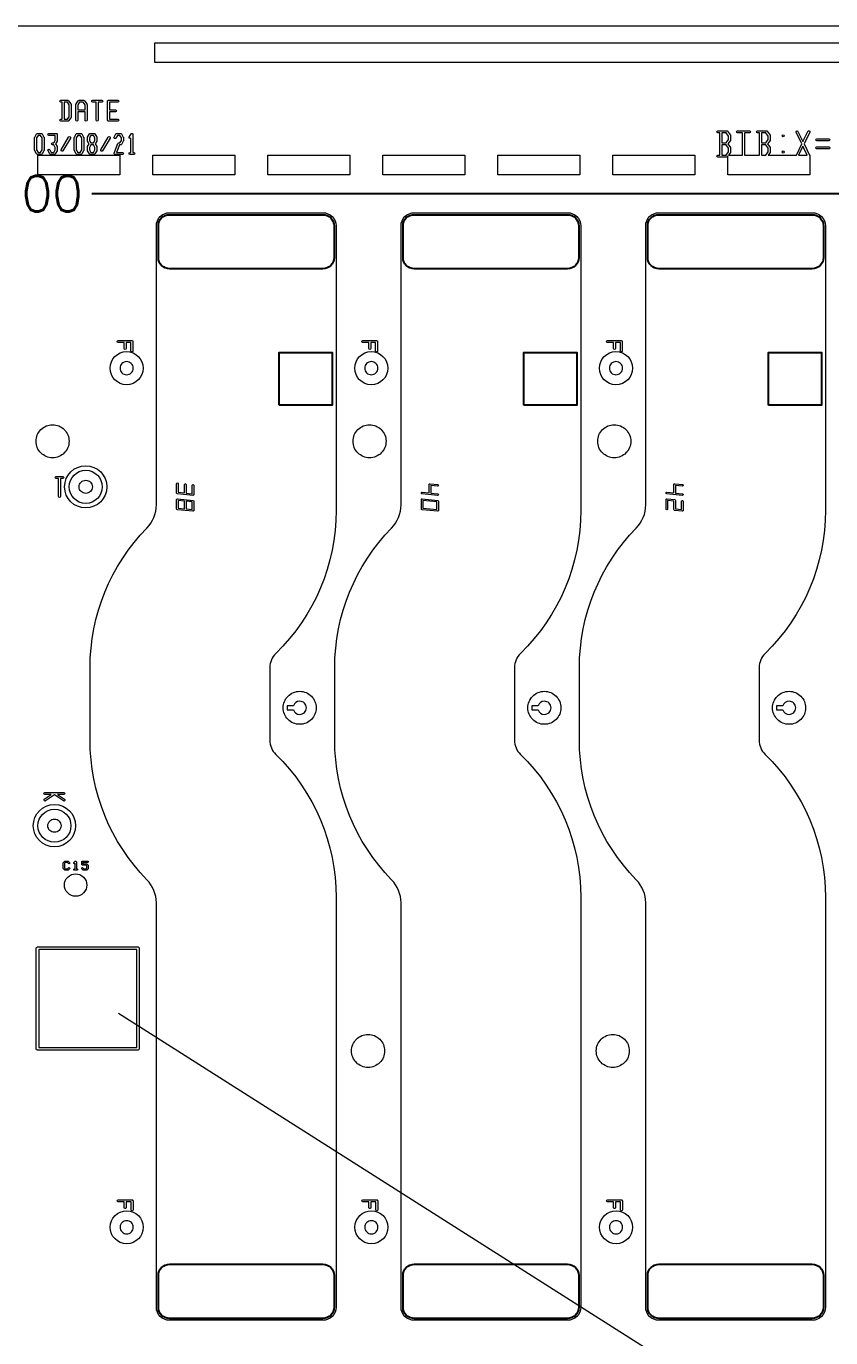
# Model space of a CAD drawing. Extents: x 2864 to 3941, y 2420 to 3182.
# Drawn here: x 3143.3 to 3204.2, y 2939.3 to 3038.5 of the extents above; entities that cross this region are included whole.
import ezdxf

# ---------------------------------------------------------------- set-up
doc = ezdxf.new("R2010")
doc.units = 0
doc.layers.get('0').update_dxf_attribs({"lineweight": 0})
doc.layers.get('Defpoints').update_dxf_attribs({"lineweight": 0})
doc.layers.add('barcodea-t_layer0', color=1, linetype='Continuous')
doc.layers.add('susa-t_layer1', color=2, linetype='Continuous')
doc.layers.add('備註', color=1, linetype='Continuous', lineweight=0)
doc.layers.add('尺寸線', color=3, linetype='Continuous', lineweight=0)
doc.styles.get("Standard").update_dxf_attribs({"font": 'SIMPLEX.SHX', "height": 2.7})
doc.dimstyles.get("Standard").update_dxf_attribs({"dimtxt": 6, "dimasz": 0.18, "dimexe": 0.18, "dimexo": 0.0625, "dimgap": 0.09, "dimtad": 0, "dimtih": 1, "dimtoh": 1, "dimdec": 4, "dimzin": 0, "dimdsep": 46, "dimtxsty": 'Standard', "dimcen": 0.09, "dimadec": 0, "dimazin": 0, "dimtfac": 1, "dimtdec": 4, "dimtofl": 0, "dimtmove": 0, "dimatfit": 3, "dimfxl": 0, "dimtolj": 1, "dimtzin": 0, "dimarcsym": 0})

# ---------------------------------------------------------------- blocks, each defined once
blk = doc.blocks.new('*D21')
at = {"layer": 'Defpoints', "color": 0, "linetype": 'Continuous'}
for p in [(3248.922, 3025.862), (3028.902, 3012.658), (3248.922, 3012.658)]:
    blk.add_point(p, dxfattribs=at)
at = {"layer": '尺寸線', "color": 0, "linetype": 'Continuous', "lineweight": -2}
for p, q in [((3028.902, 3012.721), (3028.902, 3026.042)), ((3029.082, 3025.862), (3129.565, 3025.862)), ((3248.742, 3025.862), (3148.259, 3025.862)), ((3248.922, 3012.721), (3248.922, 3026.042))]:
    blk.add_line(p, q, dxfattribs=at)
at = {"layer": '尺寸線', "color": 0, "linetype": 'Continuous'}
for points in [[(3029.082, 3025.892), (3029.082, 3025.832), (3028.902, 3025.862)], [(3248.742, 3025.832), (3248.742, 3025.892), (3248.922, 3025.862)]]:
    blk.add_solid(points, dxfattribs=at)
at = {"layer": '尺寸線', "color": 0, "linetype": 'Continuous', "insert": (3138.912, 3025.862), "char_height": 2.7, "attachment_point": 5}
blk.add_mtext('\\A1;220.0200', dxfattribs=at)

msp = doc.modelspace()

# ---------------------------------------------------------------- linework, layer by layer
for p, q in [((3146.10903, 3031.3422), (3145.93519, 3031.3422)), ((3202.0664, 3029.45429), (3201.74079, 3028.78466)), ((3202.39201, 3028.78466), (3202.0664, 3029.45429)), ((3195.84329, 3028.63466), (3195.62017, 3028.63466)), ((3201.74079, 3028.78466), (3202.39201, 3028.78466)), ((3144.67591, 2980.03873), (3145.19784, 2980.39868))]:
    msp.add_line(p, q)
at = {"linetype": 'Continuous'}
for points in [[(3272.44397, 2667.78466), (3272.44397, 2699.54133, 0.044688), (3272.94397, 2699.94429), (3272.94397, 2705.12502, 0.044688), (3272.44397, 2705.52798), (3272.44397, 2761.78466), (3272.44397, 2847.54133, 0.044688), (3272.94397, 2847.94429), (3272.94397, 2853.12502, 0.044688), (3272.44397, 2853.52798), (3272.44397, 2939.28466), (3272.44397, 3022.54133, 0.044688), (3272.94397, 3022.94429), (3272.94397, 3028.12502, 0.044688), (3272.44397, 3028.52798), (3272.44397, 3033.28466, -0.414215), (3271.19397, 3034.53466, -0.414215), (3272.44397, 3035.78466), (3272.44397, 3038.53466), (3018.44397, 3038.53466)], [(3145.93519, 3031.3422, -1), (3145.93519, 3031.49219), (3146.03403, 3031.49219), (3146.03403, 3032.78259), (3145.93519, 3032.78259, -1), (3145.93519, 3032.93259), (3146.10903, 3032.93259), (3146.45671, 3032.93259, -0.241871), (3146.51768, 3032.90127), (3146.69107, 3032.66182, -0.159337), (3146.70555, 3032.61753), (3146.70555, 3031.65726, -0.159331), (3146.69107, 3031.61297), (3146.51768, 3031.37351, -0.241867), (3146.45671, 3031.3422), (3146.10903, 3031.3422)], [(3147.06019, 3031.41719), (3147.06019, 3032.13739), (3147.06019, 3032.61753, -0.159331), (3147.07466, 3032.66182), (3147.24806, 3032.90127, -0.241867), (3147.30903, 3032.93259), (3147.65671, 3032.93259, -0.241871), (3147.71768, 3032.90127), (3147.89107, 3032.66182, -0.159337), (3147.90555, 3032.61753), (3147.90555, 3032.13739)], [(3147.90555, 3032.13739), (3147.90555, 3031.41719, -1), (3147.75555, 3031.41719), (3147.75555, 3032.06239), (3147.21018, 3032.06239), (3147.21018, 3031.41719, -1), (3147.06019, 3031.41719)], [(3149.94936, 3028.939), (3150.22968, 3029.65714, -0.310671), (3150.30083, 3029.70606), (3150.39748, 3029.70606), (3150.5053, 3029.8902), (3150.5053, 3030.08854), (3150.39748, 3030.27267), (3150.20419, 3030.27267), (3150.08593, 3030.0707, -1), (3149.95441, 3030.1477), (3150.09475, 3030.38737, -0.267143), (3150.16073, 3030.42507), (3150.44094, 3030.42507, -0.267143), (3150.50692, 3030.38737), (3150.64726, 3030.1477, -0.13403), (3150.6577, 3030.10897), (3150.6577, 3029.86976, -0.13403), (3150.64726, 3029.83103), (3150.50692, 3029.59136, -0.267143), (3150.44094, 3029.55366), (3150.35289, 3029.55366), (3150.13172, 3028.98706)], [(3151.30083, 3028.83466), (3151.16051, 3028.83466, -1), (3151.16051, 3028.98706), (3151.22463, 3028.98706), (3151.22463, 3030.06805, -0.979801), (3151.09475, 3030.1477)], [(3151.09475, 3030.1477), (3151.23508, 3030.38737, -0.76611), (3151.37703, 3030.34864), (3151.37703, 3028.98706), (3151.44116, 3028.98706, -1), (3151.44116, 3028.83466), (3151.30083, 3028.83466)], [(3195.62017, 3028.63466, -1), (3195.62017, 3028.78706), (3195.76709, 3028.78706), (3195.76709, 3029.62854), (3195.76709, 3030.47002), (3195.62017, 3030.47002, -1), (3195.62017, 3030.62242), (3195.84329, 3030.62242), (3196.2893, 3030.62242, -0.240361), (3196.35107, 3030.59112), (3196.57419, 3030.28523, -0.159612), (3196.58882, 3030.24012), (3196.58882, 3029.93464, -0.159612), (3196.57419, 3029.88953), (3196.38383, 3029.62854), (3196.57419, 3029.36755, -0.159612), (3196.58882, 3029.32244), (3196.58882, 3029.01696, -0.159612), (3196.57419, 3028.97185), (3196.43766, 3028.78466)], [(3202.0664, 3029.80279), (3202.4441, 3030.57954, -1), (3202.58115, 3030.5129), (3202.15113, 3029.62854), (3202.56147, 3028.78466), (3202.59397, 3028.78466), (3202.59397, 3027.28466), (3196.39397, 3027.28466), (3196.39397, 3028.72477)], [(3196.43766, 3028.78466), (3197.4902, 3028.78466), (3197.4902, 3030.47002), (3197.12017, 3030.47002, -1), (3197.12017, 3030.62242), (3197.5664, 3030.62242), (3198.01262, 3030.62242, -1), (3198.01262, 3030.47002), (3197.6426, 3030.47002), (3197.6426, 3028.78466), (3198.6012, 3028.78466, -0.06311), (3198.62017, 3028.78706), (3198.76708, 3028.78706), (3198.76708, 3029.62854), (3198.76708, 3030.47002), (3198.62017, 3030.47002, -1), (3198.62017, 3030.62242), (3198.84329, 3030.62242), (3199.2893, 3030.62242, -0.240361), (3199.35107, 3030.59112), (3199.57419, 3030.28523, -0.159612), (3199.58882, 3030.24012), (3199.58882, 3029.93464, -0.159612), (3199.57419, 3029.88953), (3199.38382, 3029.62854), (3199.57419, 3029.36755, -0.159612), (3199.58882, 3029.32244), (3199.58882, 3029.01696, -0.159612), (3199.57419, 3028.97185), (3199.43765, 3028.78466)], [(3199.43765, 3028.78466), (3201.57133, 3028.78466), (3201.98167, 3029.62854), (3201.55164, 3030.5129, -1), (3201.6887, 3030.57954), (3202.0664, 3029.80279)], [(3150.13172, 3028.98706), (3150.5815, 3028.98706, -1), (3150.5815, 3028.83466), (3150.02017, 3028.83466, -0.529907), (3149.94936, 3028.939)], [(3196.39397, 3028.72477), (3196.35107, 3028.66595, -0.240361), (3196.2893, 3028.63466), (3195.84329, 3028.63466)], [(3145.19784, 2980.39868), (3144.71849, 2980.39868, -1), (3144.71849, 2980.54868), (3146.15889, 2980.54868, -1), (3146.15889, 2980.39868), (3145.67954, 2980.39868)], [(3145.67954, 2980.39868), (3146.20147, 2980.03873, -1), (3146.11631, 2979.91525), (3145.43869, 2980.38257), (3144.76107, 2979.91525, -1), (3144.67591, 2980.03873)], [(3147.00041, 2975.18712), (3146.98643, 2975.17314, -1), (3146.91572, 2975.24384)], [(3147.05041, 2974.6618), (3146.95107, 2974.6618, -1), (3146.95107, 2974.7618), (3147.00041, 2974.7618), (3147.00041, 2975.18712)], [(3146.91572, 2975.24384), (3147.0149, 2975.34303, -0.669786), (3147.10041, 2975.30783), (3147.10041, 2974.7618), (3147.14974, 2974.7618, -1), (3147.14974, 2974.6618), (3147.05041, 2974.6618)]]:
    msp.add_lwpolyline(points, format="xyb", dxfattribs=at)
for points in [[(3153.04848, 3035.78466), (3153.04848, 3037.28466), (3260.57149, 3037.28466), (3260.57149, 3035.78466)], [(3146.18403, 3031.49219), (3146.41842, 3031.49219), (3146.55555, 3031.68157), (3146.55555, 3032.59322), (3146.41842, 3032.78259), (3146.18403, 3032.78259)], [(3147.21018, 3032.21239), (3147.75555, 3032.21239), (3147.75555, 3032.59322), (3147.61842, 3032.78259), (3147.34731, 3032.78259), (3147.21018, 3032.59322)], [(3144.09637, 3029.17119), (3144.20419, 3028.98706), (3144.39748, 3028.98706), (3144.5053, 3029.17119), (3144.5053, 3030.08854), (3144.39748, 3030.27267), (3144.20419, 3030.27267), (3144.09637, 3030.08854)], [(3147.09637, 3029.17119), (3147.20419, 3028.98706), (3147.39748, 3028.98706), (3147.5053, 3029.17119), (3147.5053, 3030.08854), (3147.39748, 3030.27267), (3147.20419, 3030.27267), (3147.09637, 3030.08854)], [(3148.09637, 3029.8902), (3148.20419, 3029.70606), (3148.39748, 3029.70606), (3148.5053, 3029.8902), (3148.5053, 3030.08854), (3148.39748, 3030.27267), (3148.20419, 3030.27267), (3148.09637, 3030.08854)], [(3195.91948, 3029.70474), (3196.25077, 3029.70474), (3196.43642, 3029.95927), (3196.43642, 3030.21549), (3196.25077, 3030.47002), (3195.91948, 3030.47002)], [(3198.91949, 3029.70474), (3199.25077, 3029.70474), (3199.43642, 3029.95927), (3199.43642, 3030.21549), (3199.25077, 3030.47002), (3198.91949, 3030.47002)], [(3148.09637, 3029.17119), (3148.20419, 3028.98706), (3148.39748, 3028.98706), (3148.5053, 3029.17119), (3148.5053, 3029.36953), (3148.39748, 3029.55366), (3148.20419, 3029.55366), (3148.09637, 3029.36953)], [(3195.91948, 3028.78706), (3196.25077, 3028.78706), (3196.43642, 3029.04159), (3196.43642, 3029.29781), (3196.25077, 3029.55234), (3195.91948, 3029.55234)], [(3198.91949, 3028.78706), (3199.25077, 3028.78706), (3199.43642, 3029.04159), (3199.43642, 3029.29781), (3199.25077, 3029.55234), (3198.91949, 3029.55234)], [(3144.19397, 3027.28466), (3144.19397, 3028.78466), (3150.39397, 3028.78466), (3150.39397, 3027.28466)], [(3152.89397, 3027.28466), (3152.89397, 3028.78466), (3159.09397, 3028.78466), (3159.09397, 3027.28466)], [(3161.59397, 3027.28466), (3161.59397, 3028.78466), (3167.79397, 3028.78466), (3167.79397, 3027.28466)], [(3170.29397, 3027.28466), (3170.29397, 3028.78466), (3176.49397, 3028.78466), (3176.49397, 3027.28466)], [(3178.99397, 3027.28466), (3178.99397, 3028.78466), (3185.19397, 3028.78466), (3185.19397, 3027.28466)], [(3187.69397, 3027.28466), (3187.69397, 3028.78466), (3193.89397, 3028.78466), (3193.89397, 3027.28466)], [(3154.80783, 3002.06404), (3155.27705, 3002.01848), (3155.27705, 3002.59884), (3154.80783, 3002.6444)], [(3155.39705, 3002.00683), (3155.86627, 3001.96126), (3155.86627, 3002.54162), (3155.39705, 3002.58719)], [(3173.31783, 3002.06404), (3173.85285, 3002.01209), (3174.37627, 3001.96126), (3174.37627, 3002.54162), (3173.84125, 3002.59358), (3173.31783, 3002.6444)], [(3144.26282, 2961.25688), (3151.66282, 2961.25688), (3151.66282, 2968.65688), (3144.26282, 2968.65688)]]:
    msp.add_lwpolyline(points, close=True, dxfattribs=at)
for points in [[(3148.33518, 3032.78259, -1), (3148.33518, 3032.93259), (3148.68287, 3032.93259), (3149.03055, 3032.93259, -1), (3149.03055, 3032.78259), (3148.75787, 3032.78259), (3148.75787, 3031.41719, -1), (3148.60787, 3031.41719), (3148.60787, 3032.78259)], [(3149.46018, 3031.41719), (3149.46018, 3032.13739), (3149.46018, 3032.85759, -0.414241), (3149.53518, 3032.93259), (3150.23055, 3032.93259, -1), (3150.23055, 3032.78259), (3149.61019, 3032.78259), (3149.61019, 3032.21239), (3150.05671, 3032.21239, -1), (3150.05671, 3032.06239), (3149.61019, 3032.06239), (3149.61019, 3031.49219), (3150.23055, 3031.49219, -1), (3150.23055, 3031.3422), (3149.53518, 3031.3422, -0.414241)], [(3143.94397, 3029.15075), (3143.94397, 3030.10897, -0.13403), (3143.95442, 3030.1477), (3144.09475, 3030.38737, -0.267143), (3144.16073, 3030.42507), (3144.44094, 3030.42507, -0.267143), (3144.50692, 3030.38737), (3144.64726, 3030.1477, -0.13403), (3144.6577, 3030.10897), (3144.6577, 3029.15075, -0.13403), (3144.64726, 3029.11202), (3144.50692, 3028.87235, -0.267143), (3144.44094, 3028.83466), (3144.16073, 3028.83466, -0.267143), (3144.09475, 3028.87235), (3143.95442, 3029.11202, -0.13403)], [(3144.95442, 3029.11202, -1), (3145.08593, 3029.18903), (3145.20419, 3028.98706), (3145.39748, 3028.98706), (3145.5053, 3029.17119), (3145.5053, 3029.36953), (3145.39748, 3029.55366), (3145.30083, 3029.55366, -1), (3145.30083, 3029.70606), (3145.39748, 3029.70606), (3145.5053, 3029.8902), (3145.5053, 3030.27267), (3145.02017, 3030.27267, -1), (3145.02017, 3030.42507), (3145.5815, 3030.42507, -0.414239), (3145.6577, 3030.34887), (3145.6577, 3029.86976, -0.13403), (3145.64726, 3029.83103), (3145.52947, 3029.62987), (3145.64726, 3029.4287, -0.13403), (3145.6577, 3029.38997), (3145.6577, 3029.15075, -0.13403), (3145.64726, 3029.11202), (3145.50692, 3028.87235, -0.267143), (3145.44094, 3028.83466), (3145.16073, 3028.83466, -0.267143), (3145.09475, 3028.87235)], [(3145.95442, 3029.18903), (3146.51574, 3030.1477, -1), (3146.64726, 3030.0707), (3146.08593, 3029.11202, -1)], [(3146.94397, 3029.15075), (3146.94397, 3030.10897, -0.13403), (3146.95442, 3030.1477), (3147.09475, 3030.38737, -0.267143), (3147.16073, 3030.42507), (3147.44094, 3030.42507, -0.267143), (3147.50692, 3030.38737), (3147.64726, 3030.1477, -0.13403), (3147.6577, 3030.10897), (3147.6577, 3029.15075, -0.13403), (3147.64726, 3029.11202), (3147.50692, 3028.87235, -0.267143), (3147.44094, 3028.83466), (3147.16073, 3028.83466, -0.267143), (3147.09475, 3028.87235), (3146.95442, 3029.11202, -0.13403)], [(3147.94397, 3029.15075), (3147.94397, 3029.38997, -0.13403), (3147.95442, 3029.4287), (3148.0722, 3029.62987), (3147.95442, 3029.83103, -0.13403), (3147.94397, 3029.86976), (3147.94397, 3030.10897, -0.13403), (3147.95442, 3030.1477), (3148.09475, 3030.38737, -0.267143), (3148.16073, 3030.42507), (3148.44094, 3030.42507, -0.267143), (3148.50692, 3030.38737), (3148.64726, 3030.1477, -0.13403), (3148.6577, 3030.10897), (3148.6577, 3029.86976, -0.13403), (3148.64726, 3029.83103), (3148.52947, 3029.62987), (3148.64726, 3029.4287, -0.13403), (3148.6577, 3029.38997), (3148.6577, 3029.15075, -0.13403), (3148.64726, 3029.11202), (3148.50692, 3028.87235, -0.267143), (3148.44094, 3028.83466), (3148.16073, 3028.83466, -0.267143), (3148.09475, 3028.87235), (3147.95442, 3029.11202, -0.13403)], [(3148.95441, 3029.18903), (3149.51574, 3030.1477, -1), (3149.64726, 3030.0707), (3149.08593, 3029.11202, -1)], [(3203.12017, 3029.85823, -1), (3203.12017, 3030.01063), (3204.01262, 3030.01063, -1), (3204.01262, 3029.85823)], [(3203.12017, 3029.24644, -1), (3203.12017, 3029.39884), (3204.01262, 3029.39884, -1), (3204.01262, 3029.24644)], [(3148.1358, 2984.50314), (3148.1358, 2990.003, -0.196007), (3152.43961, 3000.56029, 0.196009), (3153.1523, 3002.30803), (3153.1523, 3023.42457, -0.414215), (3154.1523, 3024.42457), (3165.75222, 3024.42457, -0.414215), (3166.75222, 3023.42457), (3166.75222, 3001.8935, -0.202321), (3162.18873, 2991.07704, 0.202214), (3161.73572, 2990.003), (3161.73572, 2984.50314, 0.202309), (3162.18911, 2983.42872, -0.202312), (3166.75222, 2972.61263), (3166.75222, 2941.60457, -0.414215), (3165.75222, 2940.60457), (3154.1523, 2940.60457, -0.414215), (3153.1523, 2941.60457), (3153.1523, 2972.19811, 0.196013), (3152.43958, 2973.94588, -0.196007)], [(3166.6458, 2984.50314), (3166.6458, 2990.003, -0.196007), (3170.94961, 3000.56029, 0.196009), (3171.6623, 3002.30803), (3171.6623, 3023.42457, -0.414215), (3172.6623, 3024.42457), (3184.26223, 3024.42457, -0.414215), (3185.26222, 3023.42457), (3185.26222, 3001.8935, -0.202321), (3180.69873, 2991.07704, 0.202214), (3180.24572, 2990.003), (3180.24572, 2984.50314, 0.202309), (3180.69911, 2983.42872, -0.202312), (3185.26222, 2972.61263), (3185.26222, 2941.60457, -0.414215), (3184.26223, 2940.60457), (3172.6623, 2940.60457, -0.414215), (3171.6623, 2941.60457), (3171.6623, 2972.19811, 0.196013), (3170.94958, 2973.94588, -0.196007)], [(3185.1558, 2984.50314), (3185.1558, 2990.003, -0.196007), (3189.45961, 3000.56029, 0.196009), (3190.1723, 3002.30803), (3190.1723, 3023.42457, -0.414215), (3191.1723, 3024.42457), (3202.77222, 3024.42457, -0.414215), (3203.77222, 3023.42457), (3203.77222, 3001.8935, -0.202321), (3199.20872, 2991.07704, 0.202214), (3198.75572, 2990.003), (3198.75572, 2984.50314, 0.202309), (3199.20911, 2983.42872, -0.202312), (3203.77222, 2972.61263), (3203.77222, 2941.60457, -0.414215), (3202.77222, 2940.60457), (3191.1723, 2940.60457, -0.414215), (3190.1723, 2941.60457), (3190.1723, 2972.19811, 0.196013), (3189.45958, 2973.94588, -0.196007)], [(3150.26346, 3014.59038, -1), (3150.26346, 3014.74038), (3150.78498, 3014.74038), (3151.30651, 3014.74038, -0.414241), (3151.38151, 3014.66538), (3151.38151, 3013.97001, -1), (3151.23151, 3013.97001), (3151.23151, 3014.59038), (3150.85998, 3014.59038), (3150.85998, 3014.14386, -1), (3150.70999, 3014.14386), (3150.70999, 3014.59038)], [(3168.77346, 3014.59038, -1), (3168.77346, 3014.74038), (3169.29499, 3014.74038), (3169.81651, 3014.74038, -0.414241), (3169.89151, 3014.66538), (3169.89151, 3013.97001, -1), (3169.74151, 3013.97001), (3169.74151, 3014.59038), (3169.36998, 3014.59038), (3169.36998, 3014.14386, -1), (3169.21998, 3014.14386), (3169.21998, 3014.59038)], [(3187.28346, 3014.59038, -1), (3187.28346, 3014.74038), (3187.80498, 3014.74038), (3188.32651, 3014.74038, -0.414241), (3188.40151, 3014.66538), (3188.40151, 3013.97001, -1), (3188.25151, 3013.97001), (3188.25151, 3014.59038), (3187.87999, 3014.59038), (3187.87999, 3014.14386, -1), (3187.72999, 3014.14386), (3187.72999, 3014.59038)], [(3150.40203, 3012.65833, 0.414217), (3150.90203, 3012.15833, 0.414217), (3151.40203, 3012.65833, 0.414217), (3150.90203, 3013.15833, 0.414217)], [(3168.91203, 3012.65833, 0.414217), (3169.41203, 3012.15833, 0.414217), (3169.91203, 3012.65833, 0.414217), (3169.41203, 3013.15833, 0.414217)], [(3187.42203, 3012.65833, 0.414217), (3187.92203, 3012.15833, 0.414217), (3188.42203, 3012.65833, 0.414217), (3187.92203, 3013.15833, 0.414217)], [(3144.04894, 3007.12883, -0.414215), (3145.29894, 3008.37883, -0.414215), (3146.54894, 3007.12883, -0.414215), (3145.29894, 3005.87883, -0.414215)], [(3168.02894, 3007.12883, -0.414215), (3169.27894, 3008.37883, -0.414215), (3170.52894, 3007.12883, -0.414215), (3169.27894, 3005.87883, -0.414215)], [(3186.53894, 3007.12883, -0.414215), (3187.78894, 3008.37883, -0.414215), (3189.03894, 3007.12883, -0.414215), (3187.78894, 3005.87883, -0.414215)], [(3145.56952, 3004.31905, -1), (3145.56952, 3004.46905), (3145.81786, 3004.46905), (3146.06621, 3004.46905, -1), (3146.06621, 3004.31905), (3145.89286, 3004.31905), (3145.89286, 3002.95366, -1), (3145.74286, 3002.95366), (3145.74286, 3004.31905)], [(3147.30854, 3003.67914, -0.414217), (3147.80854, 3004.17914, -0.414217), (3148.30854, 3003.67914, -0.414217), (3147.80854, 3003.17914, -0.414217)], [(3154.68783, 3003.20993), (3154.68783, 3003.91051, -1), (3154.80783, 3003.91051), (3154.80783, 3003.26404), (3155.27705, 3003.21848), (3155.27705, 3003.85329, -1), (3155.39705, 3003.85329), (3155.39705, 3003.20683), (3155.86627, 3003.16126), (3155.86627, 3003.79608, -1), (3155.98627, 3003.79608), (3155.98627, 3003.09549, -0.444611), (3155.92047, 3003.03543), (3154.74203, 3003.14987, -0.387811)], [(3173.25203, 3003.14987, -1), (3173.26363, 3003.26931), (3173.78705, 3003.21848), (3173.78705, 3003.85295, -0.444611), (3173.85285, 3003.91301), (3174.44207, 3003.8558, -1), (3174.43047, 3003.73636), (3173.90705, 3003.78718), (3173.90705, 3003.20683), (3174.44207, 3003.15487, -1), (3174.43047, 3003.03543)], [(3191.76203, 3003.14987, -1), (3191.77363, 3003.26931), (3192.29705, 3003.21848), (3192.29705, 3003.85295, -0.444611), (3192.36285, 3003.91301), (3192.95207, 3003.8558, -1), (3192.94047, 3003.73636), (3192.41705, 3003.78718), (3192.41705, 3003.20683), (3192.95207, 3003.15487, -1), (3192.94047, 3003.03543)], [(3154.68783, 3002.00993), (3154.68783, 3002.71017, -0.444611), (3154.75363, 3002.77023), (3155.93207, 3002.6558, -0.387811), (3155.98627, 3002.59573), (3155.98627, 3001.8955, -0.444611), (3155.92047, 3001.83543), (3154.74203, 3001.94987, -0.387811)], [(3173.19783, 3002.00993), (3173.19783, 3002.71017, -0.444611), (3173.26363, 3002.77023), (3174.44207, 3002.6558, -0.387811), (3174.49627, 3002.59573), (3174.49627, 3001.8955, -0.444611), (3174.43047, 3001.83543), (3173.25203, 3001.94987, -0.387811)], [(3191.70783, 3002.00959), (3191.70783, 3002.71017, -0.444611), (3191.77363, 3002.77023), (3192.36285, 3002.71302, -0.387811), (3192.41705, 3002.65295), (3192.41705, 3002.00683), (3192.88627, 3001.96126), (3192.88627, 3002.59608, -1), (3193.00627, 3002.59608), (3193.00627, 3001.8955, -0.444611), (3192.94047, 3001.83543), (3192.35125, 3001.89265, -0.387811), (3192.29705, 3001.95271), (3192.29705, 3002.59884), (3191.82783, 3002.6444), (3191.82783, 3002.00959, -1)], [(3162.74776, 2986.95611, -0.414215), (3163.99776, 2988.2061, -0.414215), (3165.24776, 2986.95611, -0.414215), (3163.99776, 2985.70611, -0.414215)], [(3163.04662, 2986.8061), (3163.52079, 2986.8061, 0.327544), (3163.99776, 2986.45611, 0.414217), (3164.49776, 2986.95611, 0.414217), (3163.99776, 2987.45611, 0.327542), (3163.52079, 2987.1061), (3163.04662, 2987.1061)], [(3181.25776, 2986.95611, -0.414215), (3182.50776, 2988.2061, -0.414215), (3183.75776, 2986.95611, -0.414215), (3182.50776, 2985.70611, -0.414215)], [(3181.55661, 2986.8061), (3182.03079, 2986.8061, 0.327544), (3182.50776, 2986.45611, 0.414217), (3183.00776, 2986.95611, 0.414217), (3182.50776, 2987.45611, 0.327542), (3182.03079, 2987.1061), (3181.55661, 2987.1061)], [(3199.76776, 2986.95611, -0.414215), (3201.01776, 2988.2061, -0.414215), (3202.26776, 2986.95611, -0.414215), (3201.01776, 2985.70611, -0.414215)], [(3200.06662, 2986.8061), (3200.54079, 2986.8061, 0.327544), (3201.01776, 2986.45611, 0.414217), (3201.51776, 2986.95611, 0.414217), (3201.01776, 2987.45611, 0.327542), (3200.54079, 2987.1061), (3200.06662, 2987.1061)], [(3144.94397, 2978.03466, -0.414217), (3145.44397, 2978.53466, -0.414217), (3145.94397, 2978.03466, -0.414217), (3145.44397, 2977.53466, -0.414217)], [(3146.10173, 2974.81114), (3146.10173, 2975.20849, -0.200121), (3146.11653, 2975.244), (3146.21556, 2975.34303, -0.200121), (3146.25107, 2975.35783), (3146.44975, 2975.35783, -0.200121), (3146.48525, 2975.34303), (3146.58444, 2975.24384, -1), (3146.51373, 2975.17314), (3146.42904, 2975.25783), (3146.27178, 2975.25783), (3146.20173, 2975.18778), (3146.20173, 2974.83185), (3146.27178, 2974.7618), (3146.42904, 2974.7618), (3146.51373, 2974.8465, -1), (3146.58444, 2974.77579), (3146.48525, 2974.6766, -0.200121), (3146.44975, 2974.6618), (3146.25107, 2974.6618, -0.200121), (3146.21556, 2974.6766), (3146.11653, 2974.77563, -0.200121)], [(3147.50173, 2975.10915), (3147.50173, 2975.30783, -0.414253), (3147.55173, 2975.35783), (3147.94908, 2975.35783, -1), (3147.94908, 2975.25783), (3147.60173, 2975.25783), (3147.60173, 2975.15915), (3147.84975, 2975.15915, -0.200121), (3147.88525, 2975.14435), (3147.98428, 2975.04533, -0.200121), (3147.99908, 2975.00982), (3147.99908, 2974.81114, -0.200121), (3147.98428, 2974.77563), (3147.88525, 2974.6766, -0.200121), (3147.84975, 2974.6618), (3147.65107, 2974.6618, -0.200121), (3147.61556, 2974.6766), (3147.51638, 2974.77579, -1), (3147.58709, 2974.8465), (3147.67178, 2974.7618), (3147.82903, 2974.7618), (3147.89908, 2974.83185), (3147.89908, 2974.9891), (3147.82903, 2975.05915), (3147.55173, 2975.05915, -0.414253)], [(3146.19516, 2973.54516, -0.414215), (3147.04516, 2974.39516, -0.414215), (3147.89516, 2973.54516, -0.414215), (3147.04516, 2972.69516, -0.414215)], [(3144.06282, 2961.15688), (3144.06282, 2968.75688, -0.414228), (3144.16282, 2968.85688), (3151.76282, 2968.85688, -0.414228), (3151.86282, 2968.75688), (3151.86282, 2961.15688, -0.414228), (3151.76282, 2961.05688), (3144.16282, 2961.05688, -0.414228)], [(3167.91973, 2960.99173, -0.414215), (3169.16973, 2962.24174, -0.414215), (3170.41973, 2960.99173, -0.414215), (3169.16973, 2959.74173, -0.414215)], [(3186.42973, 2960.99173, -0.414215), (3187.67973, 2962.24174, -0.414215), (3188.92973, 2960.99173, -0.414215), (3187.67973, 2959.74173, -0.414215)], [(3150.2689, 2949.57694, -1), (3150.2689, 2949.72693), (3150.79043, 2949.72693), (3151.31195, 2949.72693, -0.414241), (3151.38695, 2949.65193), (3151.38695, 2948.95657, -1), (3151.23695, 2948.95657), (3151.23695, 2949.57694), (3150.86542, 2949.57694), (3150.86542, 2949.13041, -1), (3150.71542, 2949.13041), (3150.71542, 2949.57694)], [(3168.7789, 2949.57694, -1), (3168.7789, 2949.72693), (3169.30043, 2949.72693), (3169.82195, 2949.72693, -0.414241), (3169.89695, 2949.65193), (3169.89695, 2948.95657, -1), (3169.74695, 2948.95657), (3169.74695, 2949.57694), (3169.37542, 2949.57694), (3169.37542, 2949.13041, -1), (3169.22543, 2949.13041), (3169.22543, 2949.57694)], [(3187.2889, 2949.57694, -1), (3187.2889, 2949.72693), (3187.81042, 2949.72693), (3188.33195, 2949.72693, -0.414241), (3188.40695, 2949.65193), (3188.40695, 2948.95657, -1), (3188.25695, 2948.95657), (3188.25695, 2949.57694), (3187.88543, 2949.57694), (3187.88543, 2949.13041, -1), (3187.73542, 2949.13041), (3187.73542, 2949.57694)], [(3150.40747, 2947.64489, 0.414217), (3150.90747, 2947.14489, 0.414217), (3151.40747, 2947.64489, 0.414217), (3150.90747, 2948.14489, 0.414217)], [(3168.91747, 2947.64489, 0.414217), (3169.41747, 2947.14489, 0.414217), (3169.91747, 2947.64489, 0.414217), (3169.41747, 2948.14489, 0.414217)], [(3187.42747, 2947.64489, 0.414217), (3187.92747, 2947.14489, 0.414217), (3188.42747, 2947.64489, 0.414217), (3187.92747, 2948.14489, 0.414217)]]:
    msp.add_lwpolyline(points, format="xyb", close=True, dxfattribs=at)
for centre, radius in [((3200.5664, 3030.24033), 0.0762), ((3200.5664, 3029.01675), 0.0762), ((3150.90203, 3012.65833), 1.25), ((3169.41203, 3012.65833), 1.25), ((3187.92203, 3012.65833), 1.25), ((3147.80854, 3003.67914), 1.6), ((3147.80854, 3003.67914), 1.25), ((3145.44397, 2978.03466), 1.6), ((3145.44397, 2978.03466), 1.25), ((3150.90747, 2947.64489), 1.25), ((3169.41747, 2947.64489), 1.25), ((3187.92747, 2947.64489), 1.25)]:
    msp.add_circle(centre, radius)
at = {"layer": 'barcodea-t_layer0', "linetype": 'Continuous'}
for points in [[(3162.45226, 3009.85183), (3162.45226, 3013.85182), (3166.45225, 3013.85182), (3166.45225, 3009.85183)], [(3180.96226, 3009.85183), (3180.96226, 3013.85182), (3184.96225, 3013.85182), (3184.96225, 3009.85183)], [(3199.47226, 3009.85183), (3199.47226, 3013.85182), (3203.47225, 3013.85182), (3203.47225, 3009.85183)]]:
    msp.add_lwpolyline(points, close=True, dxfattribs=at)
at = {"layer": 'susa-t_layer1', "linetype": 'Continuous'}
for points in [[(3153.30216, 3021.02453), (3153.30216, 3023.42457, -0.413953), (3154.1523, 3024.27446), (3165.75222, 3024.27446, -0.414479), (3166.60236, 3023.42457), (3166.60236, 3021.02453, -0.414391), (3165.75222, 3020.17439), (3154.1523, 3020.17439, -0.414217)], [(3171.81216, 3021.02453), (3171.81216, 3023.42457, -0.413953), (3172.6623, 3024.27446), (3184.26223, 3024.27446, -0.414479), (3185.11236, 3023.42457), (3185.11236, 3021.02453, -0.414391), (3184.26223, 3020.17439), (3172.6623, 3020.17439, -0.414217)], [(3190.32216, 3021.02453), (3190.32216, 3023.42457, -0.413953), (3191.1723, 3024.27446), (3202.77222, 3024.27446, -0.414479), (3203.62236, 3023.42457), (3203.62236, 3021.02453, -0.414391), (3202.77222, 3020.17439), (3191.1723, 3020.17439, -0.414217)], [(3153.30216, 2941.60432), (3153.30216, 2944.00436, -0.414215), (3154.15204, 2944.85425), (3165.75222, 2944.85425, -0.414129), (3166.60236, 2944.00436), (3166.60236, 2941.60432, -0.414128), (3165.75273, 2940.75443), (3154.1523, 2940.75443, -0.414129)], [(3171.81216, 2941.60432), (3171.81216, 2944.00436, -0.414215), (3172.66205, 2944.85425), (3184.26223, 2944.85425, -0.414129), (3185.11236, 2944.00436), (3185.11236, 2941.60432, -0.414128), (3184.26273, 2940.75443), (3172.6623, 2940.75443, -0.414129)], [(3190.32216, 2941.60432), (3190.32216, 2944.00436, -0.414215), (3191.17205, 2944.85425), (3202.77222, 2944.85425, -0.414129), (3203.62236, 2944.00436), (3203.62236, 2941.60432, -0.414128), (3202.77273, 2940.75443), (3191.1723, 2940.75443, -0.414129)]]:
    msp.add_lwpolyline(points, format="xyb", close=True, dxfattribs=at)
at = {"layer": '備註'}
msp.add_line((3150.28036, 2963.84561), (3354.08433, 2834.50492), dxfattribs=at)

# ---------------------------------------------------------------- dimensions: what is measured, and where the dimension line sits
at = {"layer": '尺寸線', "linetype": 'Continuous'}
dim = msp.add_linear_dim(base=(3248.92203, 3025.86249), p1=(3028.90203, 3012.65834), p2=(3248.92203, 3012.65834), angle=0, dimstyle='Standard', dxfattribs=at)
dim.commit()
dim.dimension.update_dxf_attribs({"geometry": '*D21', "text_midpoint": (3138.91203, 3025.86249), "dimtype": 161})

doc.saveas('drawing.dxf')
